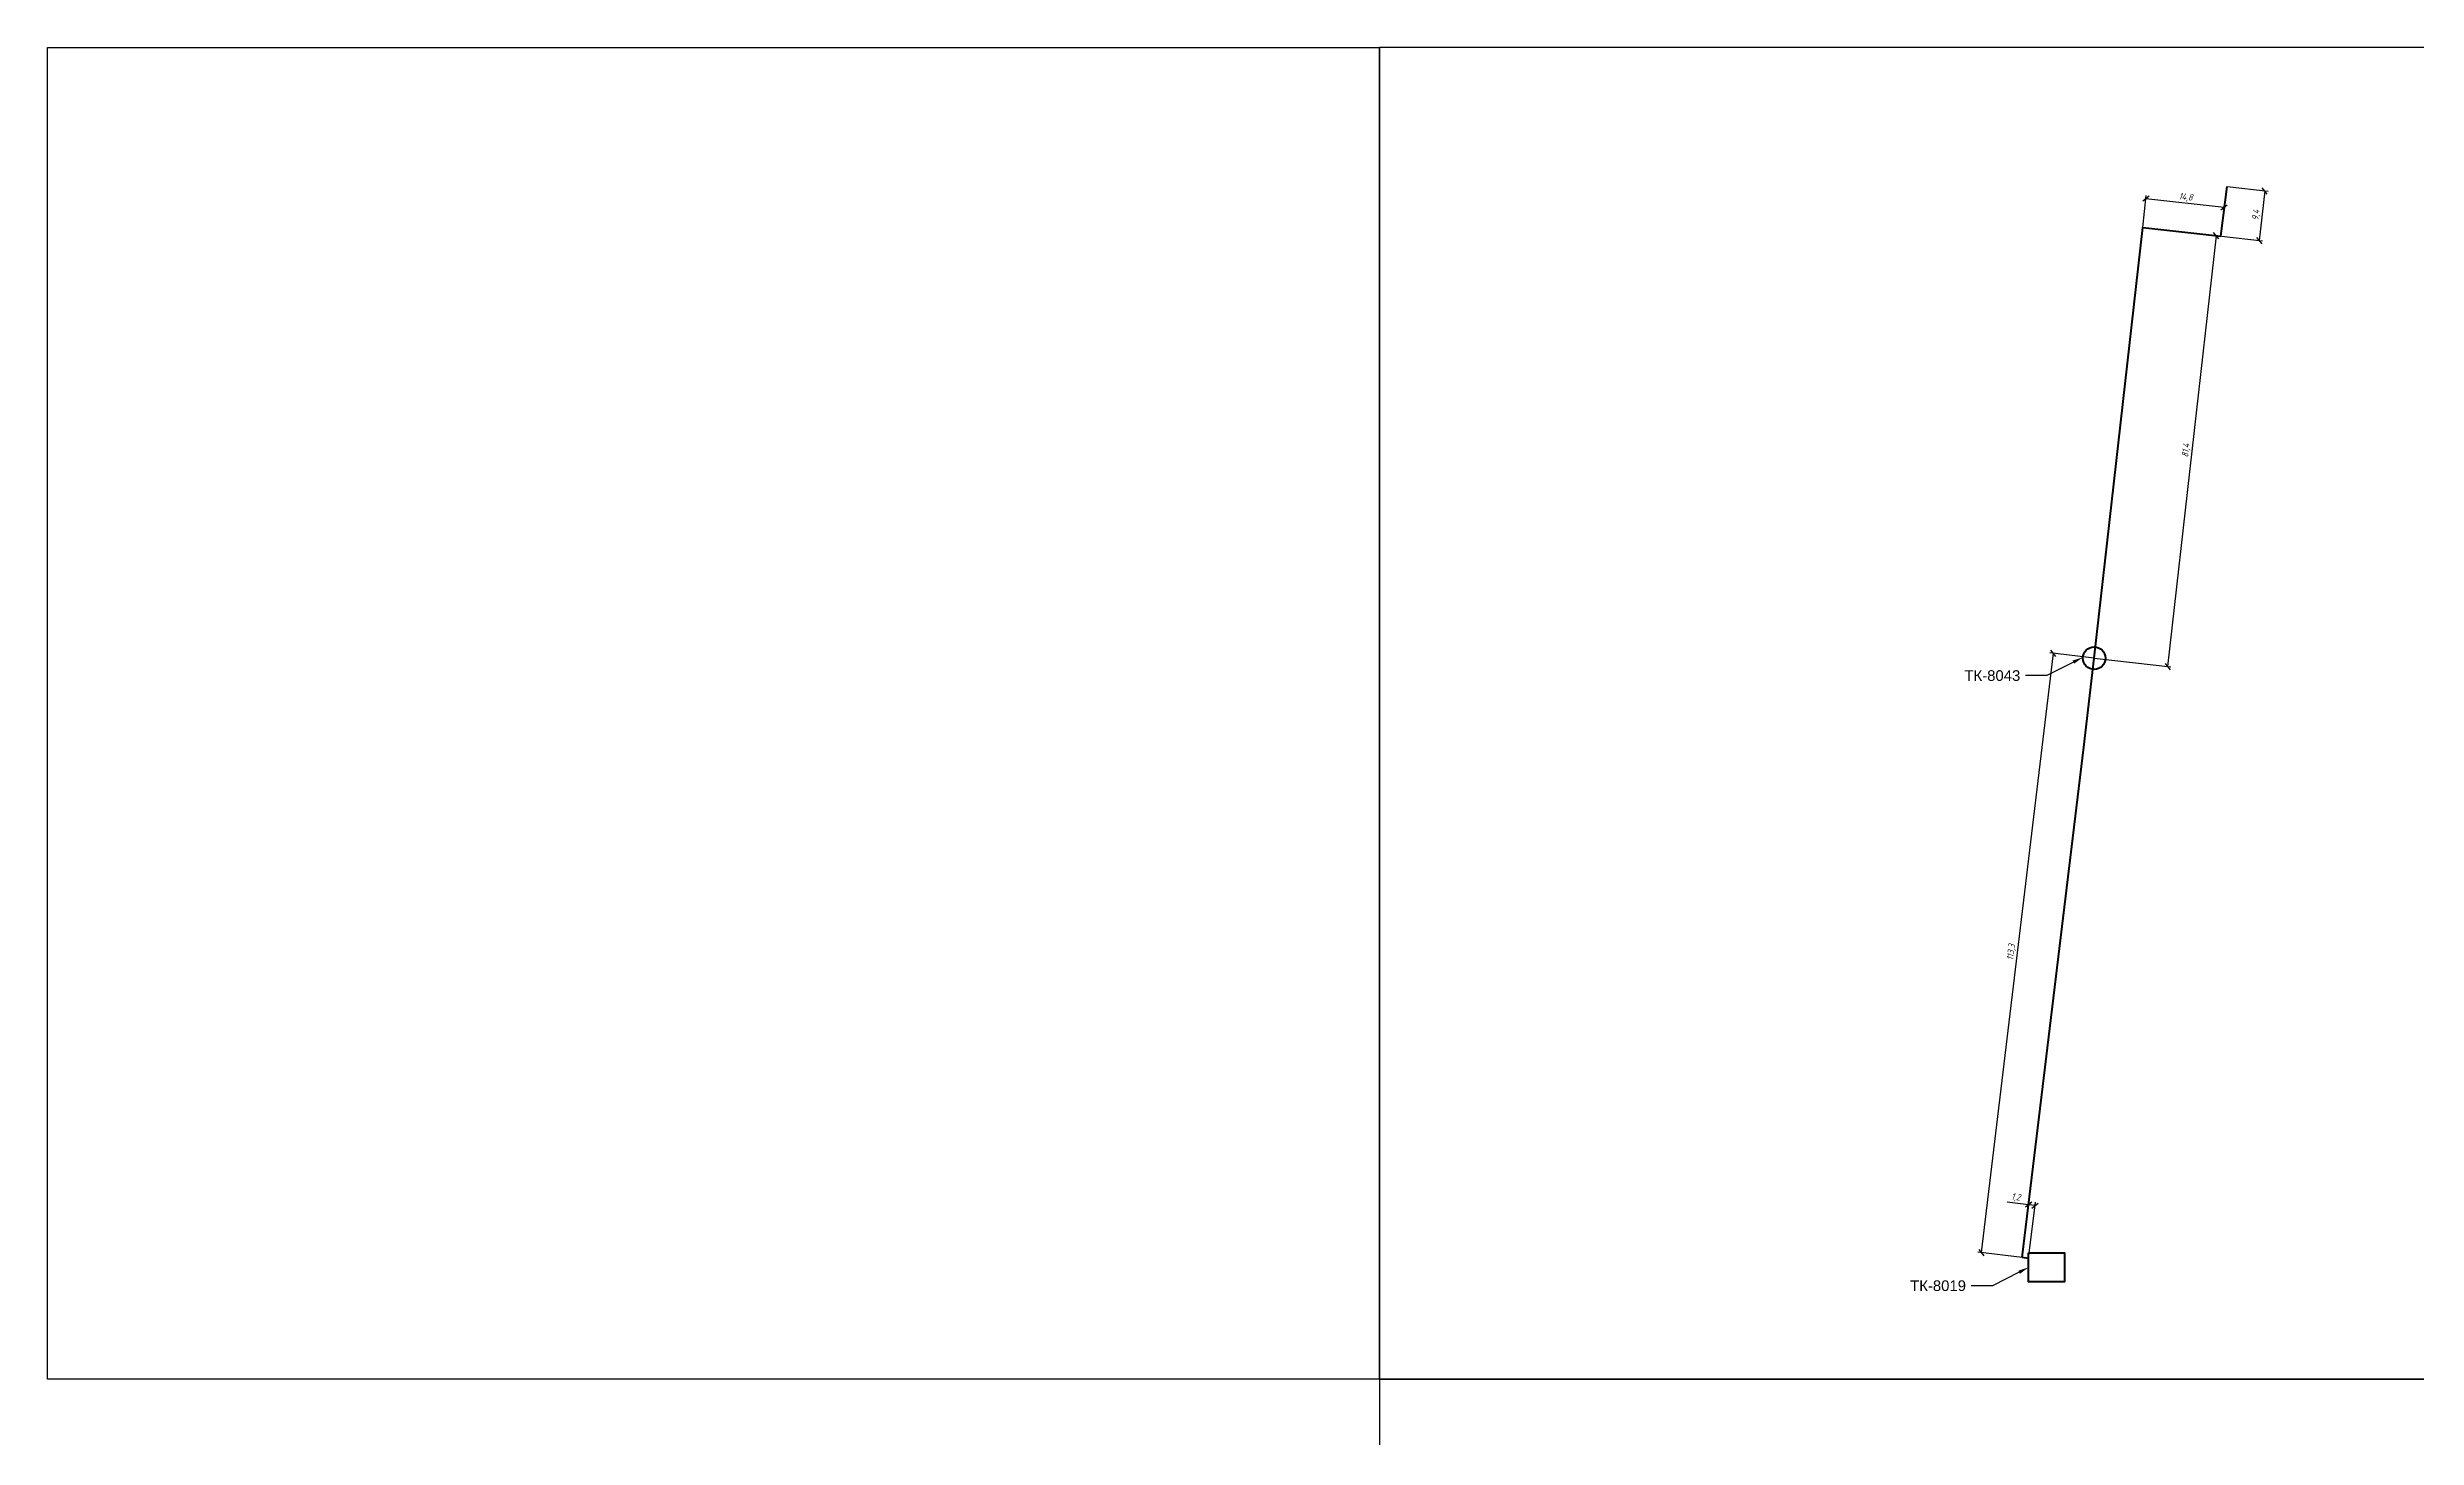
# Model space of a CAD drawing. Header units: millimetres. Extents: x 2382 to 9840, y 7594 to 13429.
# Drawn here: x 3882 to 4771, y 10420 to 10942 of the extents above; entities that cross this region are included whole.
import ezdxf
from ezdxf import colors
from ezdxf.entities.mleader import LeaderData, LeaderLine
from ezdxf.math import Vec2, Vec3

# ---------------------------------------------------------------- set-up
doc = ezdxf.new("R2010")
doc.units = ezdxf.units.MM
doc.layers.add('Основной', color=1, linetype='Continuous', lineweight=60)
doc.styles.add('GOST', font='GOST.shx', dxfattribs={"oblique": 15})
doc.styles.get("Standard").update_dxf_attribs({"font": 'arial.ttf'})
doc.dimstyles.new('М 1 к 500', dxfattribs={"dimtxt": 2.5, "dimasz": 2.15, "dimexe": 1.25, "dimexo": 0, "dimtad": 1, "dimdec": 1, "dimlfac": 0.5, "dimzin": 1, "dimtxsty": 'GOST', "dimblk": 'OBLIQUE', "dimcen": 2.5, "dimclrd": 5, "dimclre": 5, "dimclrt": 5, "dimazin": 2, "dimtfac": 1, "dimtdec": 1, "dimtmove": 0, "dimatfit": 3, "dimldrblk": 'NONE', "dimfxl": 0, "dimlwd": 30, "dimlwe": 30, "dimarcsym": 0})
picture_1 = doc.add_image_def('image7.jpg', size_in_pixel=(3947, 3947))
picture_2 = doc.add_image_def('image12.jpg', size_in_pixel=(3947, 3948))
picture_3 = doc.add_image_def('image16.jpg', size_in_pixel=(3947, 3947))

# ---------------------------------------------------------------- blocks, each defined once
blk = doc.blocks.new('_Oblique')
at = {"color": 0, "linetype": 'ByBlock', "lineweight": -2}
blk.add_line((-0.5, -0.5), (0.5, 0.5), dxfattribs=at)
blk = doc.blocks.new('*D40')
at = {"layer": 'Defpoints', "color": 0, "lineweight": 50, "transparency": 16777216}
for p in [(4700.29, 10890.08), (4698.19, 10871.43), (4712.35, 10869.84)]:
    blk.add_point(p, dxfattribs=at)
at = {"layer": 'Основной', "color": 5, "lineweight": 30, "transparency": 16777216}
for p, q in [((4700.29, 10890.08), (4715.69, 10888.35)), ((4714.45, 10888.49), (4712.35, 10869.84)), ((4698.19, 10871.43), (4713.59, 10869.7))]:
    blk.add_line(p, q, dxfattribs=at)
at = {"layer": 'Основной', "color": 5, "lineweight": 30, "transparency": 16777216, "xscale": 2.15, "yscale": 2.15, "zscale": 2.15}
for p, rotation in [((4714.45, 10888.49), 83.57149996525625), ((4712.35, 10869.84), 263.5714999652562)]:
    blk.add_blockref('_Oblique', p, dxfattribs=dict(at, rotation=rotation))
at = {"layer": 'Основной', "color": 5, "lineweight": 50, "transparency": 16777216, "insert": (4711.3, 10879.4), "char_height": 2.5, "attachment_point": 5, "rotation": 83.5715, "style": 'GOST'}
blk.add_mtext('9,4', dxfattribs=at)
blk = doc.blocks.new('_None')
blk = doc.blocks.new('*D41')
at = {"layer": 'Defpoints', "color": 0, "lineweight": 50, "transparency": 16777216}
for p in [(4669.85, 10885.56), (4668.63, 10874.76), (4697.96, 10871.46)]:
    blk.add_point(p, dxfattribs=at)
at = {"layer": 'Основной', "color": 5, "lineweight": 30, "transparency": 16777216}
for p, q in [((4668.63, 10874.76), (4669.99, 10886.8)), ((4699.18, 10882.26), (4669.85, 10885.56)), ((4697.96, 10871.46), (4699.32, 10883.5))]:
    blk.add_line(p, q, dxfattribs=at)
at = {"layer": 'Основной', "color": 5, "lineweight": 30, "transparency": 16777216, "xscale": 2.15, "yscale": 2.15, "zscale": 2.15}
for p, rotation in [((4669.85, 10885.56), 173.5714999652543), ((4699.18, 10882.26), 353.5714999652543)]:
    blk.add_blockref('_Oblique', p, dxfattribs=dict(at, rotation=rotation))
at = {"layer": 'Основной', "color": 5, "lineweight": 50, "transparency": 16777216, "insert": (4684.75, 10886.01), "char_height": 2.5, "attachment_point": 5, "rotation": 353.5715, "style": 'GOST'}
blk.add_mtext('14,8', dxfattribs=at)
blk = doc.blocks.new('*D42')
at = {"layer": 'Defpoints', "color": 0, "lineweight": 50, "transparency": 16777216}
for p in [(4668.63, 10874.76), (4650.41, 10713.01), (4677.98, 10709.91)]:
    blk.add_point(p, dxfattribs=at)
at = {"layer": 'Основной', "color": 5, "lineweight": 30, "transparency": 16777216}
for p, q in [((4668.63, 10874.76), (4697.45, 10871.51)), ((4696.21, 10871.65), (4677.98, 10709.91)), ((4650.41, 10713.01), (4679.23, 10709.77))]:
    blk.add_line(p, q, dxfattribs=at)
at = {"layer": 'Основной', "color": 5, "lineweight": 30, "transparency": 16777216, "xscale": 2.15, "yscale": 2.15, "zscale": 2.15}
for p, rotation in [((4696.21, 10871.65), 83.5714999652548), ((4677.98, 10709.91), 263.5714999652548)]:
    blk.add_blockref('_Oblique', p, dxfattribs=dict(at, rotation=rotation))
at = {"layer": 'Основной', "color": 5, "lineweight": 50, "transparency": 16777216, "insert": (4685, 10791.02), "char_height": 2.5, "attachment_point": 5, "rotation": 83.5715, "style": 'GOST'}
blk.add_mtext('81,4', dxfattribs=at)
blk = doc.blocks.new('*D43')
at = {"layer": 'Defpoints', "color": 0, "lineweight": 50, "transparency": 16777216}
for p in [(4650.41, 10713.01), (4608.02, 10489.84), (4623.36, 10488)]:
    blk.add_point(p, dxfattribs=at)
at = {"layer": 'Основной', "color": 5, "lineweight": 30, "transparency": 16777216}
for p, q in [((4635.06, 10714.86), (4608.02, 10489.84)), ((4650.41, 10713.01), (4633.82, 10715.01)), ((4623.36, 10488), (4606.77, 10489.99))]:
    blk.add_line(p, q, dxfattribs=at)
at = {"layer": 'Основной', "color": 5, "lineweight": 30, "transparency": 16777216, "xscale": 2.15, "yscale": 2.15, "zscale": 2.15}
for p, rotation in [((4635.06, 10714.86), 83.14751253734013), ((4608.02, 10489.84), 263.1475125373401)]:
    blk.add_blockref('_Oblique', p, dxfattribs=dict(at, rotation=rotation))
at = {"layer": 'Основной', "color": 5, "lineweight": 50, "transparency": 16777216, "insert": (4619.44, 10602.6), "char_height": 2.5, "attachment_point": 5, "rotation": 83.14751, "style": 'GOST'}
blk.add_mtext('113,3', dxfattribs=at)
blk = doc.blocks.new('*D44')
at = {"layer": 'Defpoints', "color": 0, "lineweight": 50, "transparency": 16777216}
for p in [(4625.79, 10507.81), (4623.36, 10488), (4625.81, 10487.7)]:
    blk.add_point(p, dxfattribs=at)
at = {"layer": 'Основной', "color": 5, "lineweight": 30, "transparency": 16777216}
for p, q in [((4625.79, 10507.81), (4617.81, 10508.79)), ((4623.36, 10488), (4625.94, 10509.05)), ((4628.24, 10507.51), (4625.79, 10507.81)), ((4625.81, 10487.7), (4628.39, 10508.75))]:
    blk.add_line(p, q, dxfattribs=at)
at = {"layer": 'Основной', "color": 5, "lineweight": 30, "transparency": 16777216, "xscale": 2.15, "yscale": 2.15, "zscale": 2.15}
for p, rotation in [((4625.79, 10507.81), 173.0210219153325), ((4628.24, 10507.51), 353.0210219153325)]:
    blk.add_blockref('_Oblique', p, dxfattribs=dict(at, rotation=rotation))
at = {"layer": 'Основной', "color": 5, "lineweight": 50, "transparency": 16777216, "insert": (4620.99, 10510.53), "char_height": 2.5, "attachment_point": 5, "rotation": 353.02102, "style": 'GOST'}
blk.add_mtext('1,2', dxfattribs=at)

msp = doc.modelspace()

# ---------------------------------------------------------------- linework, layer by layer
at = {"layer": 'Основной', "color": 5, "lineweight": 50}
for p, q in [((4697.96, 10871.46), (4700.29, 10890.08)), ((4650.41, 10713.01), (4668.63, 10874.76)), ((4668.63, 10874.76), (4697.96, 10871.46)), ((4646.51, 10679.57), (4650.41, 10713.01)), ((4623.36, 10488), (4646.51, 10679.57)), ((4625.81, 10487.7), (4623.36, 10488))]:
    msp.add_line(p, q, dxfattribs=at)
msp.add_lwpolyline([(4625.81, 10489.75), (4639.32, 10489.75), (4639.32, 10478.88), (4625.81, 10478.88)], close=True, dxfattribs=at)
msp.add_circle((4650.41, 10713.01), 4.23, dxfattribs=at)

# ---------------------------------------------------------------- dimensions: what is measured, and where the dimension line sits
for p1, p2, distance, picture, middle in [((4697.96, 10871.46), (4668.63, 10874.76), -10.87, '*D41', (4684.75, 10886.01)), ((4700.29, 10890.08), (4698.19, 10871.43), 14.25, '*D40', (4711.3, 10879.4)), ((4668.63, 10874.76), (4650.41, 10713.01), 27.75, '*D42', (4685, 10791.02)), ((4650.41, 10713.01), (4623.36, 10488), -15.46, '*D43', (4619.44, 10602.6)), ((4625.81, 10487.7), (4623.36, 10488), -19.96, '*D44', (4620.99, 10510.53))]:
    dim = msp.add_aligned_dim(p1=p1, p2=p2, distance=distance, dimstyle='М 1 к 500', override={"dimarcsym": 2}, dxfattribs=at)
    dim.commit()
    dim.dimension.update_dxf_attribs({"geometry": picture, "text_midpoint": middle})

# ---------------------------------------------------------------- pictures from other files: only their frames are drawn
image = msp.add_image(picture_1, insert=(3882.24, 10442.31), size_in_units=(500, 500))
image.dxf.flags = 7
image = msp.add_image(picture_2, insert=(4382.24, 10442.31), size_in_units=(500, 500.12))
image.dxf.flags = 7
image = msp.add_image(picture_3, insert=(4382.36, 9942.31), size_in_units=(500, 500))
image.dxf.flags = 7

# ---------------------------------------------------------------- leaders
at = {"layer": 'Основной', "color": 1, "lineweight": 50}
ml = msp.add_multileader_mtext('Standard', dxfattribs=at)
ml.set_content('ТК-8043', color=1)
ml.set_leader_properties()
ml.build(insert=Vec2(0, 0))
ctx = ml.context
ctx.base_point, ctx.plane_origin = Vec3(4600.11, 10706.48), Vec3(4646.19, 10713.39)
ctx.text_align_type = 2
notes = []
notes.append((ctx, [(0, (1, 1, 0), (4632.69, 10706.48), (-1, 0), 8, [(0, [(4646.19, 10713.39)], 0, [])])]))
ctx.mtext.insert, ctx.mtext.alignment, ctx.mtext.flow_direction = Vec3(4622.69, 10708.51), 3, 5
ml = msp.add_multileader_mtext('Standard', dxfattribs=at)
ml.set_content('ТК-8019', color=1)
ml.set_leader_properties()
ml.build(insert=Vec2(0, 0))
ctx = ml.context
ctx.base_point, ctx.plane_origin = Vec3(4579.73, 10477.4), Vec3(4625.81, 10484.32)
ctx.text_align_type = 2
notes.append((ctx, [(0, (1, 1, 0), (4612.31, 10477.4), (-1, 0), 8, [(0, [(4625.81, 10484.32)], 0, [])])]))
ctx.mtext.insert, ctx.mtext.alignment, ctx.mtext.flow_direction = Vec3(4602.31, 10479.44), 3, 5
for ctx, leaders in notes:
    for number, flags, end, landing, length, lines in leaders:
        leader = LeaderData()
        leader.index, (leader.has_last_leader_line, leader.has_dogleg_vector, leader.attachment_direction) = number, flags
        leader.last_leader_point, leader.dogleg_vector, leader.dogleg_length = Vec3(end), Vec3(landing), length
        for number, points, colour, breaks in lines:
            line = LeaderLine()
            line.index, line.vertices, line.color, line.breaks = number, Vec3.list(points), colors.encode_raw_color(colour), breaks
            leader.lines.append(line)
        ctx.leaders.append(leader)

doc.saveas('drawing.dxf')
